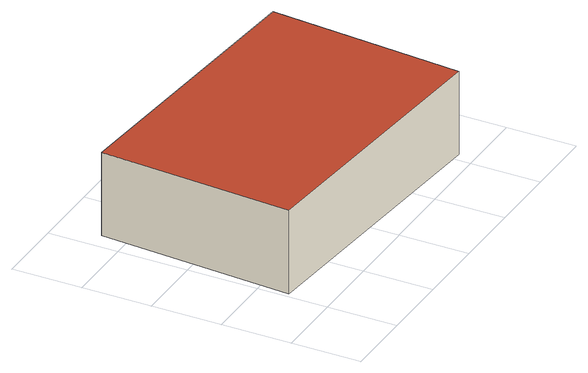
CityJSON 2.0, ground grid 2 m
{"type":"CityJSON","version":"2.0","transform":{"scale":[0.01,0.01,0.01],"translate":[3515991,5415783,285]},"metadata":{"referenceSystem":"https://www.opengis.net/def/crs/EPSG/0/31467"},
"CityObjects":{
"building1":{"type":"Building","attributes":{"Min Gelaendepunkt":285.93,"Max Hoehe Firstlinie":288.4,"Min Hoehe Trauflinie":288.4,"Methode":"2000","StandLK":"20120806","function":"2366","roofType":"1000","measuredHeight":2.47},"address":[{"country":"Germany","locality":"Ludwigsburg","thoroughfareName":"Gerhart-Hauptmann-St"}],"geometry":[{"type":"Solid","lod":"2","boundaries":[[[[0,1,2,3]],[[4,5,6,7]],[[5,0,3,6]],[[4,1,0,5]],[[7,2,1,4]],[[6,3,2,7]]]],"semantics":{"surfaces":[{"type":"GroundSurface"},{"type":"RoofSurface","Dachflaeche":45.68,"Dachneigung":90,"Dachorientierung":-1},{"type":"WallSurface"}],"values":[[0,1,2,2,2,2]]}}]}
},
"vertices":[
[874,604,93],[827,48,93],[16,117,93],[54,674,93],[827,48,340],[874,604,340],[54,674,340],[16,117,340]
]}
